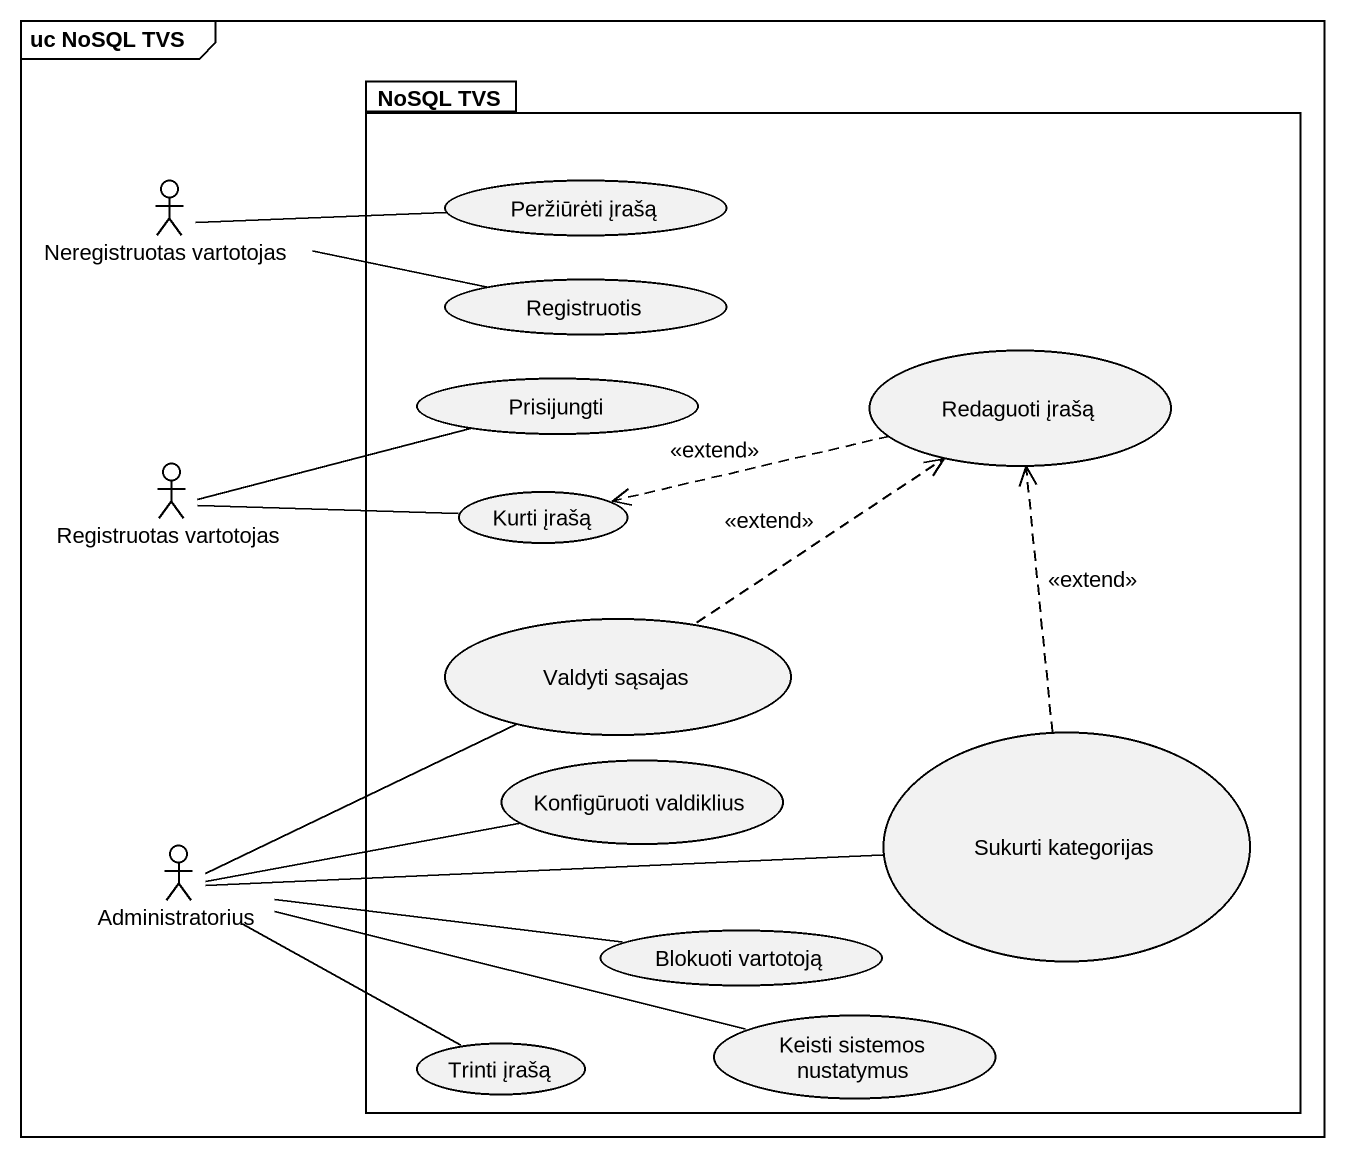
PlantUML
@startuml
mainframe uc NoSQL TVS
package "NoSQL TVS" as NoSQL_TVS {
  usecase "Peržiūrėti įrašą" as Peržiūrėti_įrašą
  usecase Registruotis
  usecase Prisijungti
  usecase "Redaguoti įrašą" as Redaguoti_įrašą
  usecase "Kurti įrašą" as Kurti_įrašą
  usecase "Valdyti sąsajas" as Valdyti_sąsajas
  usecase "Konfigūruoti valdiklius" as Konfigūruoti_valdiklius
  usecase "Sukurti kategorijas" as Sukurti_kategorijas
  usecase "Blokuoti vartotoją" as Blokuoti_vartotoją
  usecase "Trinti įrašą" as Trinti_įrašą
  usecase "Keisti sistemos nustatymus" as Keisti_sistemos_nustatymus
}
actor "Neregistruotas vartotojas" as Neregistruotas_vartotojas
actor "Registruotas vartotojas" as Registruotas_vartotojas
actor Administratorius
Neregistruotas_vartotojas -right- Peržiūrėti_įrašą
Neregistruotas_vartotojas -right- Registruotis
Redaguoti_įrašą .left.> Kurti_įrašą : <<extend>>
Registruotas_vartotojas -right- Prisijungti
Registruotas_vartotojas -right- Kurti_įrašą
Valdyti_sąsajas .up.> Redaguoti_įrašą : <<extend>>
Sukurti_kategorijas .up.> Redaguoti_įrašą : <<extend>>
Administratorius -right- Valdyti_sąsajas
Administratorius -right- Konfigūruoti_valdiklius
Administratorius -right- Sukurti_kategorijas
Administratorius -right- Blokuoti_vartotoją
Administratorius -right- Trinti_įrašą
Administratorius -right- Keisti_sistemos_nustatymus
@enduml
